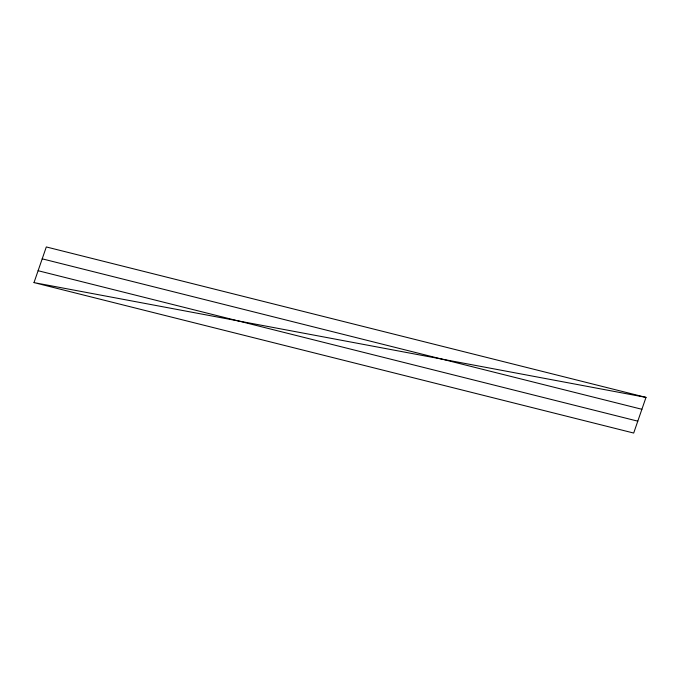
<?xml version="1.0" encoding="UTF-8"?>
<svg xmlns="http://www.w3.org/2000/svg" width="680" height="680" viewBox="0 0 680 680"><rect width="100%" height="100%" fill="white"/><g stroke="black" fill="none" stroke-linecap="round" stroke-linejoin="round"><path stroke-width="1.02" d="M34 282.608L46.308 246.95L646 397.392L633.692 433.05L34 282.608L646 397.392M42.203 258.833L641.894 409.284M38.105 270.716L637.798 421.166"/></g></svg>
